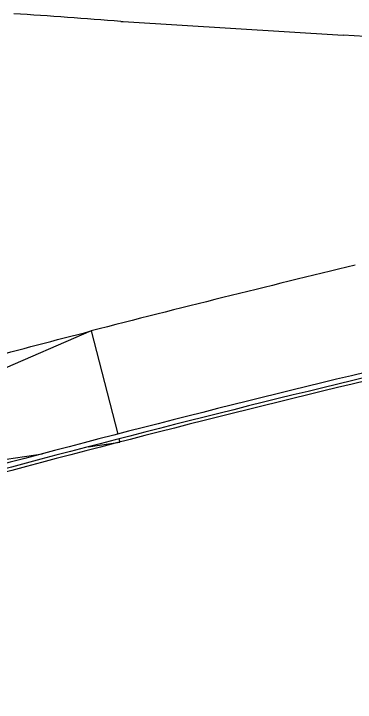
# Model space of a CAD drawing. Header units: millimetres. Extents: x 441061 to 442903, y 4515148 to 4515613.
# Drawn here: x 442606.554 to 442607.205, y 4515550.733 to 4515552.046 of the extents above; entities that cross this region are included whole.
import ezdxf

# ---------------------------------------------------------------- set-up
doc = ezdxf.new("R2010")
doc.units = ezdxf.units.MM
doc.linetypes.add('CONTINUA', pattern=[0])
doc.layers.add('01_piscinas', color=254, linetype='Continuous')

# ---------------------------------------------------------------- blocks, each defined once
blk = doc.blocks.new('A$C21391103')
at = {"layer": '01_piscinas'}
for p, q in [((169.271, 97.211), (169.306, 97.208)), ((169.306, 97.208), (172.656, 97.004, 0)), ((168.815, 92.49, 0), (162.608, 89.792, 0)), ((168.815, 92.49, 0), (169.221, 90.917, 0)), ((169.24, 90.844, 0), (169.253, 90.795)), ((168.773, 90.723, 0), (169.253, 90.795)), ((162.608, 89.792, 0), (168.076, 90.618, 0))]:
    blk.add_line(p, q, dxfattribs=at)
at = {"layer": '01_piscinas', "elevation": 0}
blk.add_lwpolyline([(182.087, 96.43), (174.332, 96.902), (172.656, 97.004)], dxfattribs=at)
at = {"layer": '01_piscinas'}
for points in [[(190.313, 94.655, 0.016487), (186.452, 94.326, 0.014757), (179.014, 93.219, 0.006475), (173.237, 91.916, 0.008166), (166.004, 90.06, 0.021654), (156.884, 86.945, 0.020322), (148.6, 83.315, 0.00713), (143.042, 80.454, 0.000222), (142.87, 80.363), (141.581, 79.663), (140.292, 78.964, 0.002681), (138.239, 77.818), (131.338, 73.999), (128.723, 72.556), (120.808, 68.189), (115.866, 65.449), (102.696, 58.15), (102.582, 58.086), (113.364, 40.09)], [(190.311, 94.58, 0.016462), (186.461, 94.251, 0.014755), (179.028, 93.145, 0.006474), (173.255, 91.843, 0.008165), (166.024, 89.988, 0.021653), (156.911, 86.875, 0.020322), (148.633, 83.247, 0.00713), (143.077, 80.388, 0.000222), (142.906, 80.297), (141.617, 79.597), (140.328, 78.898, 0.002681), (138.276, 77.753), (131.374, 73.933), (128.759, 72.49), (120.845, 68.123), (115.902, 65.383), (102.733, 58.084), (102.686, 58.058), (113.429, 40.128)]]:
    blk.add_lwpolyline(points, format="xyb", dxfattribs=at)
at = {"layer": '01_piscinas', "elevation": 0}
blk.add_lwpolyline([(154.498, 87.74, -0.004276), (156.291, 88.458, -0.021688), (165.558, 91.622, -0.003659), (168.815, 92.49)], format="xyb", dxfattribs=at)
at = {"layer": '01_piscinas'}
for centre, radius, start, end in [((162.012, 7.686), 89.819, 85.3647, 86.40918), ((226.426, -130.449), 230.262, 103.45718, 104.4893), ((226.426, -130.449), 228.512, 103.45718, 105.3239)]:
    blk.add_arc(centre, radius, start, end, dxfattribs=at)

msp = doc.modelspace()

# ---------------------------------------------------------------- block references
at = {"layer": '01_piscinas', "color": 6, "linetype": 'CONTINUA', "xscale": 0.125, "yscale": 0.125, "zscale": 0.125}
msp.add_blockref('A$C21391103', (442585.5998, 4515539.8796), dxfattribs=at)

doc.saveas('drawing.dxf')
